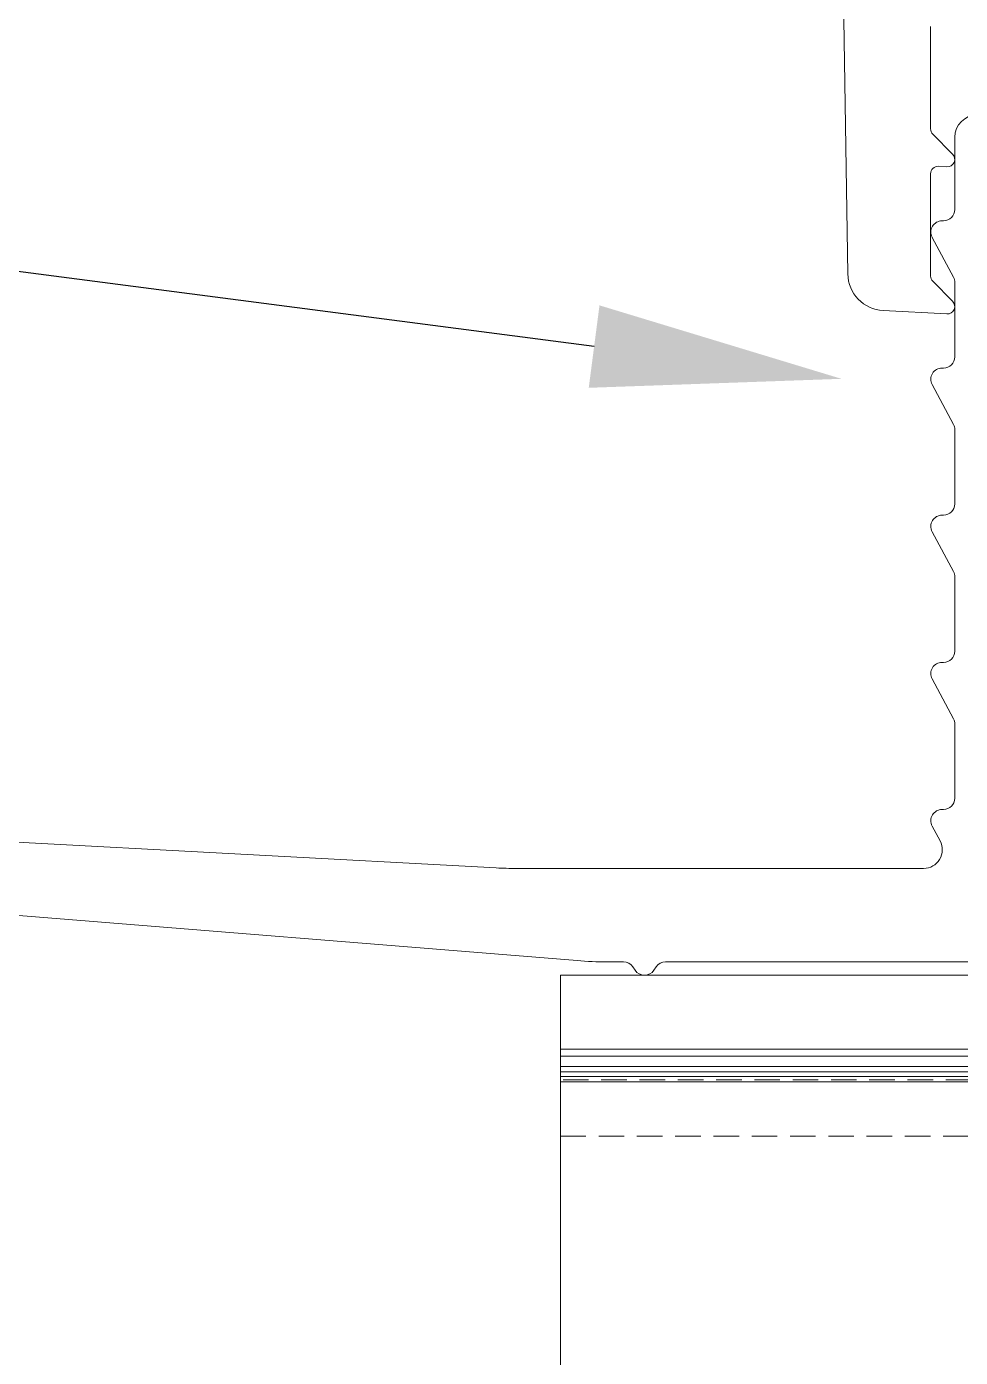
# Model space of a CAD drawing. Header units: millimetres. Extents: x 1522 to 2996, y -37 to 935.
# Drawn here: x 2295.2 to 2331.1, y 437.6 to 488.9 of the extents above; entities that cross this region are included whole.
import ezdxf

# ---------------------------------------------------------------- set-up
doc = ezdxf.new("R2010")
doc.units = ezdxf.units.MM
doc.linetypes.add('HIDDEN', pattern=[1.905, 1.27, -0.635])

# ---------------------------------------------------------------- blocks, each defined once
blk = doc.blocks.new('clampattachmentsideview')
at = {"color": 7, "linetype": 'Continuous', "lineweight": 15}
for p, q in [((3374.047, 569.461), (3374.751, 522.615)), ((3378.87, 529.829), (3378.87, 534.917)), ((3379.967, 528.577), (3378.979, 529.566)), ((3380.076, 529.409), (3380.076, 525.81)), ((3379.261, 527.965), (3379.685, 527.943)), ((3378.87, 522.505), (3378.87, 527.593)), ((3379.518, 525.252), (3379.444, 525.252)), ((3378.951, 524.431), (3380.011, 522.446)), ((3379.967, 521.254), (3378.979, 522.242)), ((3380.076, 522.183), (3380.076, 518.486)), ((3376.514, 520.785), (3379.685, 520.619)), ((3379.518, 517.928), (3379.444, 517.928)), ((3378.951, 517.108), (3380.011, 515.122)), ((3380.076, 514.859), (3380.076, 511.163)), ((3379.518, 510.605), (3379.444, 510.605)), ((3378.951, 509.784), (3380.011, 507.798)), ((3380.076, 507.536), (3380.076, 503.839)), ((3379.518, 503.281), (3379.444, 503.281)), ((3378.951, 502.46), (3380.011, 500.475)), ((3380.076, 500.212), (3380.076, 496.516)), ((3357.259, 493.055), (3297.544, 496.239)), ((3379.518, 495.958), (3379.444, 495.958)), ((3378.951, 495.137), (3379.347, 494.396)), ((3297.394, 493.615), (3361.283, 488.439)), ((3378.526, 493.028), (3358.25, 493.028)), ((3362.785, 488.378), (3363.594, 488.378)), ((3364.058, 488.129), (3364.172, 487.958)), ((3365.101, 487.958), (3365.215, 488.129)), ((3365.68, 488.378), (3414.191, 488.378)), ((3360.451, 487.71), (3420.907, 487.71)), ((3360.451, 487.71), (3360.451, 484.041)), ((3360.451, 484.041), (3420.907, 484.041)), ((3360.451, 483.686), (3360.451, 484.041)), ((3420.907, 483.686), (3360.451, 483.686)), ((3360.451, 483.166), (3360.451, 483.686)), ((3360.451, 483.166), (3420.907, 483.166)), ((3360.451, 482.903), (3360.451, 483.166)), ((3420.907, 482.903), (3360.451, 482.903)), ((3360.451, 482.675), (3360.451, 482.903)), ((3360.451, 482.675), (3420.907, 482.675)), ((3360.451, 482.412), (3360.451, 482.675)), ((3420.907, 482.412), (3360.451, 482.412)), ((3360.451, 482.412), (3360.451, 465.978))]:
    blk.add_line(p, q, dxfattribs=at)
at = {"color": 7, "linetype": 'HIDDEN', "lineweight": 0}
for p, q in [((3420.907, 484.041), (3360.451, 484.041)), ((3360.451, 483.686), (3420.907, 483.686)), ((3420.907, 483.166), (3360.451, 483.166)), ((3360.451, 482.903), (3420.907, 482.903)), ((3420.907, 482.675), (3360.451, 482.675)), ((3420.907, 482.501), (3360.451, 482.501)), ((3360.451, 482.412), (3420.907, 482.412)), ((3360.451, 479.711), (3420.907, 479.711))]:
    blk.add_line(p, q, dxfattribs=at)
at = {"color": 7, "linetype": 'Continuous', "lineweight": 15}
for centre, radius, start, end in [((3381.192, 529.409), 1.116, 90, 180), ((3379.242, 529.829), 0.372, 180, 225), ((3379.704, 528.314), 0.372, 267, 45), ((3379.242, 527.593), 0.372, 87, 180), ((3379.518, 525.81), 0.558, 270, 0), ((3379.444, 524.694), 0.558, 90, 208.07662), ((3376.611, 522.643), 1.86, 180.86153, 267), ((3379.242, 522.505), 0.372, 180, 225), ((3379.518, 522.183), 0.558, 0, 28.07662), ((3379.704, 520.991), 0.372, 267, 45), ((3379.444, 517.37), 0.558, 90, 208.07662), ((3379.518, 518.486), 0.558, 270, 0), ((3379.518, 514.859), 0.558, 0, 28.07662), ((3379.444, 510.047), 0.558, 90, 208.07662), ((3379.518, 511.163), 0.558, 270, 0), ((3379.518, 507.536), 0.558, 0, 28.07662), ((3379.444, 502.723), 0.558, 90, 208.07662), ((3379.518, 503.839), 0.558, 270, 0), ((3379.518, 500.212), 0.558, 0, 28.07662), ((3379.518, 496.516), 0.558, 270, 0), ((3379.444, 495.4), 0.558, 90, 208.07662), ((3378.526, 493.958), 0.93, 270, 28.07662), ((3358.25, 511.63), 18.602, 266.94712, 270), ((3362.785, 506.98), 18.602, 265.36802, 270), ((3363.594, 487.82), 0.558, 33.69007, 90), ((3365.68, 487.82), 0.558, 90, 146.30993), ((3364.637, 488.268), 0.558, 213.69007, 326.30993)]:
    blk.add_arc(centre, radius, start, end, dxfattribs=at)

msp = doc.modelspace()

# ---------------------------------------------------------------- linework, layer by layer
at = {"linetype": 'ByBlock', "lineweight": -2}
msp.add_line((2317.025, 476.536), (2278.671, 481.534), dxfattribs=at)
at = {"lineweight": 15}
msp.add_solid([(2317.232, 478.123), (2326.544, 475.296), (2316.818, 474.95)], dxfattribs=at)

# ---------------------------------------------------------------- block references
at = {"xscale": 0.7734714251250002, "yscale": 0.7734714251250002, "zscale": 0.7734714251250002}
msp.add_blockref('clampattachmentsideview', (-283.486, 75.109), dxfattribs=at)

doc.saveas('drawing.dxf')
